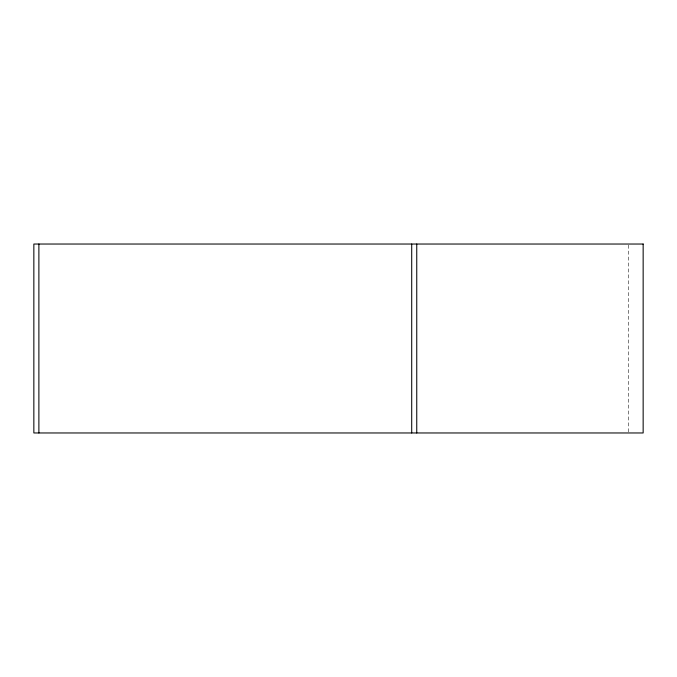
<?xml version="1.0" encoding="UTF-8"?>
<svg xmlns="http://www.w3.org/2000/svg" width="677" height="677" viewBox="0 0 677 677"><rect width="100%" height="100%" fill="white"/><g stroke="black" fill="none" stroke-linecap="round" stroke-linejoin="round"><path stroke-width="0.51" stroke-dasharray="3.38 2.54" d="M628.51 245.091L628.51 431.909"/><path stroke-width="1.02" d="M416.753 244.033L416.753 432.967M411.709 244.033L411.709 432.967M38.885 244.033L38.885 432.967M643.15 244.033L33.85 244.033L33.85 432.967L643.15 432.967L643.15 244.033"/></g></svg>
